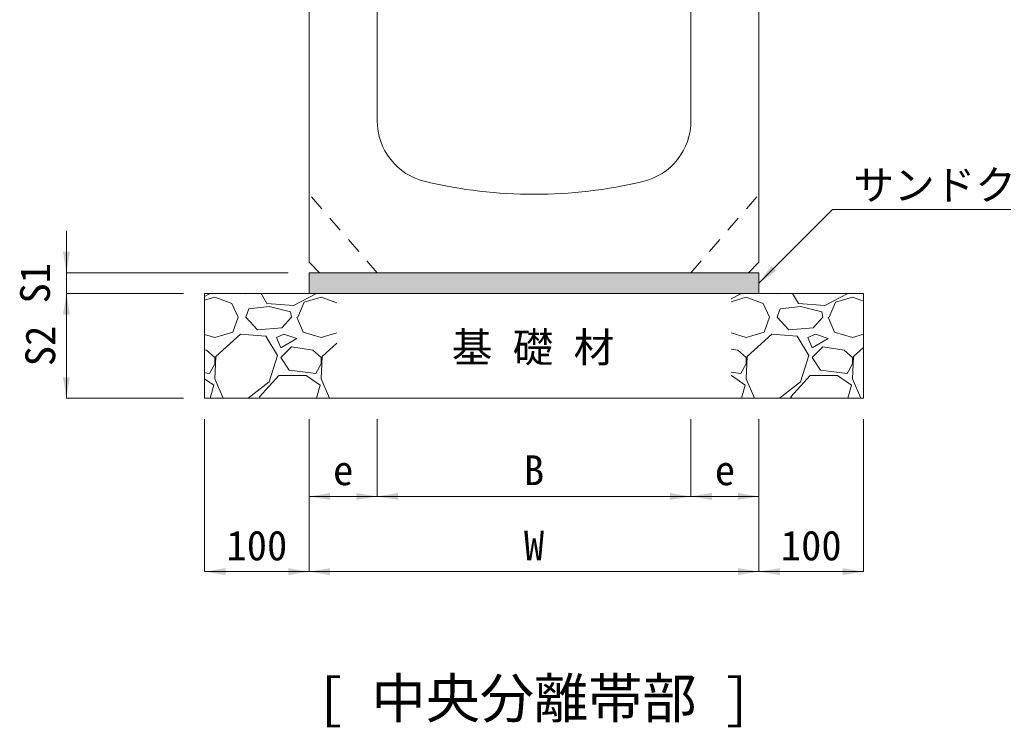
# Model space of a CAD drawing. Units: millimetres at full size. Extents: x 80703 to 103503, y 5263 to 15046.
# Drawn here: x 100536 to 101477, y 10284 to 10961 of the extents above; entities that cross this region are included whole.
import ezdxf
from ezdxf.enums import TextEntityAlignment as Align

# ---------------------------------------------------------------- set-up
doc = ezdxf.new("R2010")
doc.units = ezdxf.units.MM
doc.header["$LTSCALE"] = 20
doc.linetypes.add('USER1', pattern=[1.35, 0.75, -0.6])
for name, color, linetype, lineweight in [('0_2', 7, 'Continuous', 9), ('寸法線', 7, 'Continuous', 9), ('ﾊｯﾁﾝｸﾞ', 7, 'Continuous', 5)]:
    doc.layers.add(name, color=color, linetype=linetype, lineweight=lineweight)
doc.styles.add('ＭＳ ゴシック', font='')
doc.styles.get('ＭＳ ゴシック').set_extended_font_data('MS Gothic')

# ---------------------------------------------------------------- blocks, each defined once
blk = doc.blocks.new('filled_arrow')
at = {"color": 0, "linetype": 'Continuous', "lineweight": -2}
blk.add_solid([(7.5, 1.25), (0, 0), (7.5, -1.25)], dxfattribs=at)

msp = doc.modelspace()

# ---------------------------------------------------------------- hatches: boundary and pattern name
at = {"layer": 'ﾊｯﾁﾝｸﾞ'}
msp.add_hatch(color=8, dxfattribs=at).paths.add_polyline_path([(101243.12, 10698.6), (101243.12, 10718.6), (100823.12, 10718.6), (100813.12, 10718.6), (100813.12, 10698.6)])

# ---------------------------------------------------------------- linework, layer by layer
at = {"layer": '0_2', "lineweight": 20}
for p, q in [((100813.12, 11264.6), (100813.12, 10728.6)), ((101243.12, 11214.6), (101243.12, 10728.6)), ((100878.12, 11033.6), (100878.12, 10864.12)), ((101178.12, 10864.12), (101178.12, 11033.6)), ((100823.12, 10718.6), (100813.12, 10728.6)), ((101233.12, 10718.6), (101243.12, 10728.6)), ((100813.12, 10718.6), (101243.12, 10718.6)), ((100813.12, 10718.6), (100813.12, 10698.6)), ((101233.12, 10718.6), (100823.12, 10718.6)), ((101243.12, 10718.6), (101243.12, 10698.6)), ((100713.12, 10698.6), (101343.12, 10698.6)), ((100713.12, 10698.6), (100713.12, 10598.6)), ((101343.12, 10598.6), (101343.12, 10698.6)), ((100713.12, 10598.6), (101343.12, 10598.6))]:
    msp.add_line(p, q, dxfattribs=at)
at = {"layer": '0_2', "linetype": 'USER1'}
for p, q in [((100878.12, 10718.6), (100813.12, 10793.6)), ((101178.12, 10718.6), (101243.12, 10793.6))]:
    msp.add_line(p, q, dxfattribs=at)
at = {"layer": '0_2', "lineweight": 20}
for centre, radius, start, end in [((100938.12, 10864.12), 60, 180, 256.65785), ((101118.12, 10864.12), 60, 283.34237, 0), ((101028.12, 11243.6), 450, 256.65777, 283.34225)]:
    msp.add_arc(centre, radius, start, end, dxfattribs=at)
at = {"layer": '寸法線'}
for p, q in [((100581.04, 10758.6), (100581.04, 10658.6)), ((100793.12, 10718.6), (100581.04, 10718.6)), ((100693.12, 10698.6), (100581.04, 10698.6)), ((100581.04, 10698.6), (100581.04, 10598.6)), ((100693.12, 10698.6), (100581.04, 10698.6)), ((100693.12, 10598.6), (100581.04, 10598.6)), ((100713.12, 10578.6), (100713.12, 10432.73)), ((100813.12, 10578.6), (100813.12, 10504.66)), ((100878.12, 10578.6), (100878.12, 10504.66)), ((100878.12, 10578.6), (100878.12, 10504.66)), ((101178.12, 10578.6), (101178.12, 10504.66)), ((101178.12, 10578.6), (101178.12, 10504.66)), ((101243.12, 10578.6), (101243.12, 10504.66)), ((101343.12, 10578.6), (101343.12, 10432.73)), ((100813.12, 10563.6), (100813.12, 10432.73)), ((100813.12, 10563.6), (100813.12, 10432.73)), ((101243.12, 10563.6), (101243.12, 10432.73)), ((101243.12, 10563.6), (101243.12, 10432.73)), ((100813.12, 10504.66), (100878.12, 10504.66)), ((100878.12, 10504.66), (101178.12, 10504.66)), ((101178.12, 10504.66), (101243.12, 10504.66)), ((100813.12, 10432.73), (100713.12, 10432.73)), ((100813.12, 10432.73), (101243.12, 10432.73)), ((101243.12, 10432.73), (101343.12, 10432.73))]:
    msp.add_line(p, q, dxfattribs=at)
msp.add_lwpolyline([(101243.12, 10708.6), (101313.45, 10778.92), (101640.3, 10778.92)], dxfattribs=at)
at = {"layer": 'ﾊｯﾁﾝｸﾞ'}
for p, q in [((100717.92, 10698.43), (100713.12, 10695.92)), ((100713.12, 10692.3), (100723, 10695.38)), ((100717.97, 10698.6), (100717.92, 10698.43)), ((100723, 10695.38), (100739.26, 10689.29)), ((100748.94, 10698.6), (100752.47, 10698.43)), ((100752.47, 10698.43), (100752.68, 10698.6)), ((100772.79, 10689.29), (100767.35, 10698.6)), ((100819.52, 10698.43), (100798.19, 10687.25)), ((100808.35, 10690.3), (100824.6, 10695.38)), ((100819.57, 10698.6), (100819.52, 10698.43)), ((100824.6, 10695.38), (100839.64, 10689.74)), ((101225.92, 10698.43), (101216.6, 10693.55)), ((101216.6, 10690.88), (101231, 10695.38)), ((101225.97, 10698.6), (101225.92, 10698.43)), ((101231, 10695.38), (101247.26, 10689.29)), ((101256.94, 10698.6), (101260.47, 10698.43)), ((101260.47, 10698.43), (101260.68, 10698.6)), ((101280.79, 10689.29), (101275.35, 10698.6)), ((101327.52, 10698.43), (101306.19, 10687.25)), ((101316.35, 10690.3), (101332.6, 10695.38)), ((101327.57, 10698.6), (101327.52, 10698.43)), ((101332.6, 10695.38), (101343.12, 10691.44)), ((100739.26, 10689.29), (100745.35, 10676.08)), ((100752.47, 10676.08), (100755.51, 10684.21)), ((100774.82, 10686.24), (100755.51, 10684.21)), ((100798.19, 10687.25), (100772.79, 10689.29)), ((100795.14, 10681.16), (100774.82, 10686.24)), ((100802.25, 10676.08), (100808.35, 10690.3)), ((101247.26, 10689.29), (101253.35, 10676.08)), ((101260.47, 10676.08), (101263.51, 10684.21)), ((101282.82, 10686.24), (101263.51, 10684.21)), ((101306.19, 10687.25), (101280.79, 10689.29)), ((101303.14, 10681.16), (101282.82, 10686.24)), ((101310.25, 10676.08), (101316.35, 10690.3)), ((100740.27, 10661.85), (100745.35, 10676.08)), ((100763.64, 10663.89), (100752.47, 10676.08)), ((100796.15, 10676.08), (100787.01, 10665.92)), ((100796.15, 10676.08), (100795.14, 10681.16)), ((100801.23, 10676.08), (100807.33, 10661.85)), ((101248.27, 10661.85), (101253.35, 10676.08)), ((101271.64, 10663.89), (101260.47, 10676.08)), ((101304.15, 10676.08), (101295.01, 10665.92)), ((101304.15, 10676.08), (101303.14, 10681.16)), ((101309.23, 10676.08), (101315.33, 10661.85)), ((100787.01, 10665.92), (100763.64, 10663.89)), ((101295.01, 10665.92), (101271.64, 10663.89)), ((100713.12, 10659.68), (100723, 10656.77)), ((100723, 10656.77), (100740.27, 10661.85)), ((100747.39, 10659.82), (100724.02, 10638.49)), ((100771.77, 10657.79), (100747.39, 10659.82)), ((100782.95, 10639.5), (100771.77, 10657.79)), ((100789.04, 10659.82), (100781.93, 10656.77)), ((100781.93, 10656.77), (100785.99, 10646.61)), ((100785.99, 10646.61), (100801.23, 10655.76)), ((100801.23, 10655.76), (100789.04, 10659.82)), ((100807.33, 10661.85), (100824.6, 10656.77)), ((100824.6, 10656.77), (100839.64, 10661.2)), ((101216.6, 10661.01), (101231, 10656.77)), ((101231, 10656.77), (101248.27, 10661.85)), ((101255.39, 10659.82), (101232.02, 10638.49)), ((101279.77, 10657.79), (101255.39, 10659.82)), ((101290.95, 10639.5), (101279.77, 10657.79)), ((101297.04, 10659.82), (101289.93, 10656.77)), ((101289.93, 10656.77), (101293.99, 10646.61)), ((101293.99, 10646.61), (101309.23, 10655.76)), ((101309.23, 10655.76), (101297.04, 10659.82)), ((101315.33, 10661.85), (101332.6, 10656.77)), ((101332.6, 10656.77), (101343.12, 10659.87)), ((100796.15, 10647.63), (100785.99, 10637.47)), ((100816.47, 10644.58), (100796.15, 10647.63)), ((100839.64, 10651.29), (100825.62, 10638.49)), ((101304.15, 10647.63), (101293.99, 10637.47)), ((101324.47, 10644.58), (101304.15, 10647.63)), ((101343.12, 10647.16), (101333.62, 10638.49)), ((100714.87, 10644.58), (100713.12, 10644.85)), ((100723, 10637.47), (100714.87, 10644.58)), ((100724.02, 10638.49), (100723, 10617.15)), ((100723, 10631.37), (100723, 10637.47)), ((100774.82, 10614.1), (100782.95, 10639.5)), ((100785.99, 10637.47), (100794.12, 10625.28)), ((100824.6, 10637.47), (100816.47, 10644.58)), ((100825.62, 10638.49), (100824.6, 10617.15)), ((100824.6, 10631.37), (100824.6, 10637.47)), ((101222.87, 10644.58), (101216.6, 10645.52)), ((101231, 10637.47), (101222.87, 10644.58)), ((101232.02, 10638.49), (101231, 10617.15)), ((101231, 10631.37), (101231, 10637.47)), ((101282.82, 10614.1), (101290.95, 10639.5)), ((101293.99, 10637.47), (101302.12, 10625.28)), ((101332.6, 10637.47), (101324.47, 10644.58)), ((101333.62, 10638.49), (101332.6, 10617.15)), ((101332.6, 10631.37), (101332.6, 10637.47)), ((100717.92, 10622.23), (100723, 10631.37)), ((100819.52, 10622.23), (100824.6, 10631.37)), ((101225.92, 10622.23), (101231, 10631.37)), ((101327.52, 10622.23), (101332.6, 10631.37)), ((100713.12, 10622.81), (100717.92, 10622.23)), ((100765.67, 10599.88), (100783.96, 10620.2)), ((100783.96, 10620.2), (100810.38, 10620.2)), ((100794.12, 10625.28), (100819.52, 10622.23)), ((100810.38, 10620.2), (100823.59, 10611.05)), ((101216.6, 10623.35), (101225.92, 10622.23)), ((101216.6, 10620.2), (101216.78, 10620.2)), ((101216.78, 10620.2), (101229.99, 10611.05)), ((101273.67, 10599.88), (101291.96, 10620.2)), ((101291.96, 10620.2), (101318.38, 10620.2)), ((101302.12, 10625.28), (101327.52, 10622.23)), ((101318.38, 10620.2), (101331.59, 10611.05)), ((100713.12, 10617.19), (100721.99, 10611.05)), ((100721.99, 10611.05), (100718.43, 10598.6)), ((100723, 10617.15), (100730.81, 10598.6)), ((100754.75, 10598.6), (100774.82, 10614.1)), ((100823.59, 10611.05), (100820.03, 10598.6)), ((100824.6, 10617.15), (100832.41, 10598.6)), ((101229.99, 10611.05), (101226.43, 10598.6)), ((101231, 10617.15), (101238.81, 10598.6)), ((101262.75, 10598.6), (101282.82, 10614.1)), ((101331.59, 10611.05), (101328.03, 10598.6)), ((101332.6, 10617.15), (101340.41, 10598.6)), ((100766.42, 10598.6), (100765.67, 10599.88)), ((101274.42, 10598.6), (101273.67, 10599.88))]:
    msp.add_line(p, q, dxfattribs=at)

# ---------------------------------------------------------------- block references
at = {"layer": '寸法線', "xscale": 2.67, "yscale": 2.67}
for p, rotation in [((100581.04, 10718.6), 90), ((101243.12, 10708.6), 45), ((100581.04, 10698.6), 270), ((100581.04, 10698.6), 270), ((100581.04, 10598.6), 90), ((100878.12, 10504.66), 180), ((101178.12, 10504.66), 180), ((101243.12, 10504.66), 180), ((100813.12, 10432.73), 180), ((101243.12, 10432.73), 180), ((101343.12, 10432.73), 180)]:
    msp.add_blockref('filled_arrow', p, dxfattribs=dict(at, rotation=rotation))
for p in [(100813.12, 10504.66), (100878.12, 10504.66), (101178.12, 10504.66), (100713.12, 10432.73), (100813.12, 10432.73), (101243.12, 10432.73)]:
    msp.add_blockref('filled_arrow', p, dxfattribs=at)

# ---------------------------------------------------------------- texts
at = {"layer": '0_2', "style": 'ＭＳ ゴシック'}
msp.add_text('基 礎 材', height=28.48, dxfattribs=at).set_placement((100949.47, 10624.43), align=Align.BOTTOM_LEFT)
msp.add_text('[ 中央分離帯部 ]', height=37.98, dxfattribs=at).set_placement((101028.12, 10311.62), align=Align.MIDDLE_CENTER)
at = {"layer": '寸法線', "style": 'ＭＳ ゴシック'}
msp.add_text('サンドクッション', height=28.48, dxfattribs=at).set_placement((101333.45, 10816.75), align=Align.TOP_LEFT)
for s, p in [('S1', (100551.04, 10708.6)), ('S2', (100556.04, 10648.6))]:
    msp.add_text(s, height=28.48, rotation=90, dxfattribs=at).set_placement(p, align=Align.MIDDLE_CENTER)
for s, p in [('B', (101028.12, 10529.66)), ('e', (100845.62, 10529.66)), ('e', (101210.62, 10529.66)), ('100', (100763.12, 10457.73)), ('W', (101028.12, 10457.73)), ('100', (101293.12, 10457.73))]:
    msp.add_text(s, height=28.48, dxfattribs=at).set_placement(p, align=Align.MIDDLE_CENTER)

doc.saveas('drawing.dxf')
